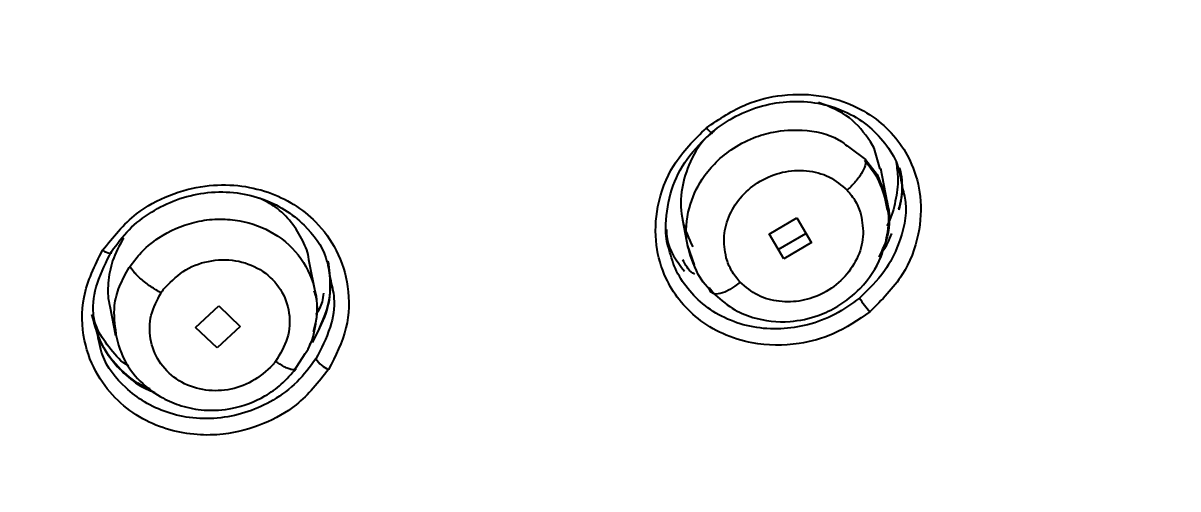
# Model space of a CAD drawing. Header units: millimetres. Extents: x 14183 to 14777, y -4239 to -3399.
# Drawn here: x 14407.769 to 14412.288, y -3741.385 to -3739.561 of the extents above; entities that cross this region are included whole.
import ezdxf

# ---------------------------------------------------------------- set-up
doc = ezdxf.new("R2010")
doc.units = ezdxf.units.MM
doc.header["$LTSCALE"] = 0.1
doc.layers.get('0').update_dxf_attribs({"lineweight": 15})
doc.layers.add('DIM', color=3, linetype='Continuous', lineweight=9)
doc.styles.add('ARIAL', font='arial.ttf')
doc.dimstyles.new('사본 ISO-25', dxfattribs={"dimtxt": 4, "dimasz": 3.5, "dimexe": 0.5, "dimexo": 0.625, "dimgap": 1.5, "dimtad": 1, "dimtih": 1, "dimtoh": 1, "dimdec": 1, "dimlfac": 4, "dimdsep": 46, "dimtxsty": 'ARIAL', "dimcen": 0, "dimclrd": 3, "dimclre": 3, "dimclrt": 3, "dimadec": 1, "dimazin": 0, "dimtfac": 1, "dimtdec": 1, "dimtmove": 0, "dimatfit": 3, "dimfxl": 1.25, "dimtfill": 1, "dimarcsym": 0})

# ---------------------------------------------------------------- blocks, each defined once
blk = doc.blocks.new('*D59')
at = {"layer": 'Defpoints', "color": 0, "transparency": 16777216}
for p in [(14392.1947, -3643.2869), (14495.7345, -4145.3429), (14510.029, -4145.3429)]:
    blk.add_point(p, dxfattribs=at)
at = {"layer": 'DIM', "color": 3, "lineweight": -2, "transparency": 16777216}
for p, q in [((14392.8197, -3643.2869), (14510.529, -3643.2869)), ((14510.029, -3646.7869), (14510.029, -3891.3741)), ((14510.029, -4141.8429), (14510.029, -3899.6183)), ((14496.3595, -4145.3429), (14510.529, -4145.3429))]:
    blk.add_line(p, q, dxfattribs=at)
at = {"layer": 'DIM', "color": 3, "transparency": 16777216}
for points in [[(14509.4457, -3646.7869), (14510.6124, -3646.7869), (14510.029, -3643.2869)], [(14509.4457, -4141.8429), (14510.6124, -4141.8429), (14510.029, -4145.3429)]]:
    blk.add_solid(points, dxfattribs=at)
at = {"layer": 'DIM', "color": 3, "transparency": 16777216, "insert": (14510.029, -3895.4962), "char_height": 4, "attachment_point": 5, "style": 'ARIAL', "bg_fill": 3, "box_fill_scale": 1.1, "bg_fill_color": 256, "bg_fill_true_color": 13158600, "bg_fill_transparency": 0}
blk.add_mtext('(2280)', dxfattribs=at)

msp = doc.modelspace()

# ---------------------------------------------------------------- linework, layer by layer
at = {"linetype": 'Continuous', "lineweight": 25}
for p, q in [((14411.099, -3740.0511), (14411.0855, -3740.0258)), ((14411.0039, -3740.0498), (14411.0656, -3740.0945)), ((14411.1229, -3740.1326), (14411.099, -3740.0511)), ((14411.0656, -3740.0945), (14411.1106, -3740.154)), ((14411.1506, -3740.2594), (14411.1254, -3740.1303)), ((14410.3496, -3740.3315), (14410.3709, -3740.4405)), ((14410.6884, -3740.3869), (14410.7972, -3740.324)), ((14410.7966, -3740.3234), (14410.8542, -3740.4207)), ((14410.7456, -3740.4835), (14410.6881, -3740.3863)), ((14410.7241, -3740.4471), (14410.8326, -3740.3843)), ((14410.3695, -3740.4332), (14410.3954, -3740.5071)), ((14410.8543, -3740.4206), (14410.7456, -3740.4835)), ((14408.1844, -3740.5183), (14408.1881, -3740.5127)), ((14408.9157, -3740.6301), (14408.8878, -3740.4873)), ((14410.4309, -3740.5749), (14410.4108, -3740.5448)), ((14410.4557, -3740.6044), (14410.4309, -3740.5749)), ((14410.4536, -3740.5965), (14410.4735, -3740.6215)), ((14408.1083, -3740.6695), (14408.1305, -3740.7835)), ((14408.4434, -3740.7533), (14408.5347, -3740.6685)), ((14408.5347, -3740.6685), (14408.6193, -3740.7486)), ((14408.6193, -3740.7485), (14408.5287, -3740.8327)), ((14408.5287, -3740.8327), (14408.4441, -3740.7526)), ((14408.9087, -3740.7964), (14408.8895, -3740.8205)), ((14408.8282, -3740.9242), (14408.8736, -3740.854))]:
    msp.add_line(p, q, dxfattribs=at)
at = {"linetype": 'Continuous', "lineweight": 25, "flags": 128}
for points in [[(14410.443, -3739.9709), (14410.4487, -3739.9773), (14410.4539, -3739.9828), (14410.4583, -3739.9871), (14410.4617, -3739.9901), (14410.4641, -3739.9918), (14410.4653, -3739.992), (14410.4654, -3739.9907), (14410.4642, -3739.988)], [(14408.0799, -3740.4506), (14408.0879, -3740.4546), (14408.0954, -3740.4578), (14408.1021, -3740.46), (14408.1076, -3740.4612), (14408.1119, -3740.4613), (14408.1147, -3740.4602), (14408.1159, -3740.4582), (14408.1155, -3740.4551)], [(14410.5748, -3740.5751), (14410.5546, -3740.591), (14410.5343, -3740.6042), (14410.5148, -3740.6141), (14410.4969, -3740.6202), (14410.4815, -3740.6222), (14410.4691, -3740.6202), (14410.4604, -3740.6142), (14410.4557, -3740.6044)], [(14408.9085, -3740.7964), (14408.9039, -3740.7986), (14408.901, -3740.8038), (14408.902, -3740.8113)]]:
    msp.add_lwpolyline(points, dxfattribs=at)
at = {"linetype": 'Continuous', "lineweight": 25}
for centre, radius, start, end in [((14411.3591, -3740.4383), 0.3741, 212.1981, 222.4631), ((14409.0136, -3740.8075), 0.1203, 214.6875, 245.8995)]:
    msp.add_arc(centre, radius, start, end, dxfattribs=at)
for points, knots in [([(14406.3316, -3732.8562), (14406.7827, -3732.8717), (14407.6929, -3732.9031), (14409.1392, -3733.1788), (14410.6483, -3733.6804), (14412.1289, -3734.4633), (14413.4466, -3735.4752), (14414.54, -3736.6692), (14415.398, -3738.034), (14415.9808, -3739.5056), (14416.2824, -3741.0691), (14416.2888, -3742.6524), (14415.9999, -3744.2383), (14415.4293, -3745.7548), (14414.5827, -3747.1848), (14413.4993, -3748.4633), (14412.1902, -3749.5751), (14410.716, -3750.4717), (14409.0925, -3751.1382), (14407.3544, -3751.5779), (14406.1498, -3751.6347), (14405.5357, -3751.6636)], [0, 0, 0, 0, 0.041773, 0.084286, 0.13721, 0.19167, 0.244595, 0.299054, 0.351979, 0.406439, 0.459364, 0.513823, 0.566748, 0.621208, 0.674132, 0.728592, 0.781517, 0.835976, 0.888901, 0.94336, 1, 1, 1, 1]), ([(14415.0933, -3741.0214), (14415.0926, -3741.0166), (14415.0865, -3740.9768), (14415.0648, -3740.8431), (14415.0325, -3740.6716), (14414.9923, -3740.4868), (14414.9577, -3740.3406), (14414.9153, -3740.1775), (14414.8641, -3739.9978), (14414.8027, -3739.8018), (14414.7371, -3739.6116), (14414.6476, -3739.3728), (14414.5084, -3739.0386), (14414.2944, -3738.6007), (14414.044, -3738.169), (14413.7863, -3737.781), (14413.5199, -3737.4229), (14413.233, -3737.081), (14412.9322, -3736.7602), (14412.6249, -3736.4642), (14412.2846, -3736.1696), (14411.9217, -3735.8886), (14411.5485, -3735.6303), (14411.1754, -3735.3992), (14410.7251, -3735.1495), (14410.2333, -3734.915), (14409.7448, -3734.7202), (14409.275, -3734.5593), (14408.8222, -3734.4266), (14408.4785, -3734.3533), (14408.3315, -3734.3219)], [0, 0, 0, 0, 0.001503, 0.012329, 0.041497, 0.054963, 0.070301, 0.087509, 0.106589, 0.127541, 0.150364, 0.168126, 0.205515, 0.260848, 0.316464, 0.35682, 0.401597, 0.450794, 0.490525, 0.532749, 0.577464, 0.623427, 0.667559, 0.710077, 0.75098, 0.816516, 0.866567, 0.901127, 0.957715, 1, 1, 1, 1]), ([(14410.443, -3739.9709), (14410.4941, -3739.9364), (14410.5851, -3739.8748), (14410.7472, -3739.8364), (14410.8918, -3739.8398), (14411.0199, -3739.88), (14411.1185, -3739.9404), (14411.1959, -3740.0192), (14411.2538, -3740.1187), (14411.2868, -3740.2436), (14411.2787, -3740.3937), (14411.2172, -3740.5571), (14411.1292, -3740.6449), (14411.0831, -3740.6909)], [0, 0, 0, 0, 0.1109859, 0.1978846, 0.2987776, 0.3763326, 0.4512201, 0.5221221, 0.5929905, 0.6785686, 0.7749381, 0.882072, 1, 1, 1, 1]), ([(14410.4642, -3739.988), (14410.4946, -3739.9659), (14410.5554, -3739.9217), (14410.6611, -3739.8818), (14410.7707, -3739.8639), (14410.8808, -3739.8709), (14410.9841, -3739.9027), (14411.0739, -3739.9568), (14411.1429, -3740.0285), (14411.194, -3740.1082), (14411.2031, -3740.1687), (14411.2074, -3740.1969)], [0, 0, 0, 0, 0.114815, 0.229638, 0.342371, 0.457161, 0.574298, 0.688067, 0.798559, 0.905875, 1, 1, 1, 1]), ([(14411.0855, -3740.0258), (14411.0603, -3739.9916), (14411.0088, -3739.9214), (14410.9251, -3739.8884), (14410.8822, -3739.8715)], [0, 0, 0, 0, 0.488629, 1, 1, 1, 1]), ([(14411.0831, -3740.6909), (14411.0364, -3740.7229), (14410.9514, -3740.7814), (14410.7902, -3740.825), (14410.6395, -3740.8238), (14410.5063, -3740.7818), (14410.4092, -3740.7226), (14410.3343, -3740.6471), (14410.2756, -3740.5508), (14410.2397, -3740.427), (14410.2457, -3740.2737), (14410.3069, -3740.1068), (14410.3963, -3740.0176), (14410.443, -3739.9709)], [0, 0, 0, 0, 0.102023, 0.186083, 0.299703, 0.37664, 0.449874, 0.519398, 0.585207, 0.673032, 0.771459, 0.880443, 1, 1, 1, 1]), ([(14410.4108, -3740.5448), (14410.393, -3740.5049), (14410.3565, -3740.4232), (14410.3673, -3740.2891), (14410.414, -3740.1842), (14410.4742, -3740.109), (14410.5412, -3740.0523), (14410.6207, -3740.0099), (14410.7156, -3739.982), (14410.8303, -3739.976), (14410.9384, -3739.9975), (14410.9896, -3740.0384), (14411.0039, -3740.0498)], [0, 0, 0, 0, 0.130555, 0.267466, 0.385667, 0.457277, 0.537092, 0.627698, 0.70295, 0.807013, 0.946254, 1, 1, 1, 1]), ([(14410.2941, -3740.4386), (14410.294, -3740.4384), (14410.2845, -3740.4099), (14410.2822, -3740.3328), (14410.3002, -3740.2141), (14410.3623, -3740.087), (14410.4297, -3740.0216), (14410.4642, -3739.988)], [0, 0, 0, 0, 0.001133, 0.1875514, 0.463666, 0.7250035, 1, 1, 1, 1]), ([(14410.473, -3739.9822), (14410.4624, -3739.9909), (14410.4183, -3740.0272), (14410.3716, -3740.1115), (14410.3399, -3740.2242), (14410.3429, -3740.3375), (14410.3743, -3740.4044), (14410.3898, -3740.4374)], [0, 0, 0, 0, 0.077905, 0.325197, 0.541658, 0.77462, 1, 1, 1, 1]), ([(14411.0656, -3740.0945), (14411.0659, -3740.1021), (14411.0664, -3740.1176), (14411.0506, -3740.1505), (14411.0254, -3740.185), (14411.0039, -3740.2053), (14410.9936, -3740.215)], [0, 0, 0, 0, 0.250126, 0.511566, 0.766636, 1, 1, 1, 1]), ([(14411.1521, -3740.2929), (14411.1454, -3740.2587), (14411.1312, -3740.1867), (14411.0855, -3740.1293), (14411.0615, -3740.0991)], [0, 0, 0, 0, 0.474617, 1, 1, 1, 1]), ([(14411.1854, -3740.1072), (14411.1884, -3740.1278), (14411.1956, -3740.1775), (14411.1838, -3740.258), (14411.1678, -3740.3209), (14411.1506, -3740.3509), (14411.1487, -3740.3541)], [0, 0, 0, 0, 0.250931, 0.60399, 0.958195, 1, 1, 1, 1]), ([(14410.5205, -3740.4796), (14410.5157, -3740.4511), (14410.5063, -3740.395), (14410.5307, -3740.3094), (14410.5796, -3740.2344), (14410.6518, -3740.1756), (14410.7406, -3740.14), (14410.8354, -3740.1343), (14410.9262, -3740.1578), (14410.9711, -3740.1959), (14410.9936, -3740.215)], [0, 0, 0, 0, 0.125392, 0.247118, 0.36741, 0.489931, 0.617011, 0.745334, 0.872976, 1, 1, 1, 1]), ([(14411.1106, -3740.154), (14411.128, -3740.1938), (14411.1637, -3740.2752), (14411.1594, -3740.3926), (14411.1277, -3740.4555), (14411.1176, -3740.4756)], [0, 0, 0, 0, 0.3931302, 0.8055127, 1, 1, 1, 1]), ([(14411.2014, -3740.1374), (14411.2064, -3740.1719), (14411.2137, -3740.2224), (14411.1992, -3740.2733), (14411.1946, -3740.2895)], [0, 0, 0, 0, 0.682899, 1, 1, 1, 1]), ([(14411.1976, -3740.2921), (14411.2011, -3740.2763), (14411.2112, -3740.23), (14411.2111, -3740.1732), (14411.2012, -3740.1356), (14411.1989, -3740.1271)], [0, 0, 0, 0, 0.286411, 0.838809, 1, 1, 1, 1]), ([(14408.0799, -3740.4506), (14408.1208, -3740.3994), (14408.1924, -3740.3101), (14408.3393, -3740.2306), (14408.4763, -3740.1942), (14408.6089, -3740.1925), (14408.7272, -3740.2186), (14408.8309, -3740.2678), (14408.9251, -3740.3431), (14409.0035, -3740.4512), (14409.0479, -3740.5946), (14409.0442, -3740.7603), (14408.9916, -3740.8639), (14408.9645, -3740.9174)], [0, 0, 0, 0, 0.120567, 0.210582, 0.298105, 0.376516, 0.451908, 0.52278, 0.593633, 0.684292, 0.782235, 0.887457, 1, 1, 1, 1]), ([(14411.2074, -3740.1969), (14411.2133, -3740.2188), (14411.2334, -3740.2931), (14411.205, -3740.4125), (14411.1414, -3740.5419), (14411.0775, -3740.6038), (14411.0425, -3740.6376)], [0, 0, 0, 0, 0.142629, 0.485113, 0.718006, 1, 1, 1, 1]), ([(14408.1155, -3740.4551), (14408.1371, -3740.4257), (14408.1803, -3740.3669), (14408.2688, -3740.2984), (14408.3691, -3740.2489), (14408.4794, -3740.222), (14408.5925, -3740.22), (14408.6998, -3740.2432), (14408.7941, -3740.2878), (14408.8857, -3740.3624), (14408.9556, -3740.4549), (14408.9666, -3740.5336), (14408.9704, -3740.5611)], [0, 0, 0, 0, 0.097836, 0.195689, 0.29202, 0.390064, 0.491683, 0.58981, 0.684475, 0.775711, 0.921454, 1, 1, 1, 1]), ([(14408.8879, -3740.4905), (14408.8878, -3740.489), (14408.8857, -3740.4621), (14408.864, -3740.4098), (14408.8214, -3740.3391), (14408.7628, -3740.2812), (14408.7151, -3740.257), (14408.694, -3740.2462)], [0, 0, 0, 0, 0.013596, 0.251202, 0.51753, 0.786314, 1, 1, 1, 1]), ([(14410.9936, -3740.215), (14411.0055, -3740.2292), (14411.0295, -3740.2578), (14411.0417, -3740.293), (14411.0479, -3740.3105)], [0, 0, 0, 0, 0.499962, 1, 1, 1, 1]), ([(14410.4686, -3740.6164), (14410.4927, -3740.6383), (14410.5381, -3740.6796), (14410.6406, -3740.7236), (14410.7585, -3740.7369), (14410.873, -3740.7121), (14410.9668, -3740.6676), (14411.0585, -3740.5947), (14411.1253, -3740.4944), (14411.1528, -3740.3877), (14411.1607, -3740.3241), (14411.1522, -3740.2933), (14411.1521, -3740.2929)], [0, 0, 0, 0, 0.103561, 0.195046, 0.344774, 0.4581, 0.542694, 0.654026, 0.805946, 0.897244, 0.998602, 1, 1, 1, 1]), ([(14408.1881, -3740.5127), (14408.1999, -3740.497), (14408.2313, -3740.4549), (14408.3108, -3740.3882), (14408.4151, -3740.3419), (14408.5187, -3740.3265), (14408.6219, -3740.3307), (14408.7419, -3740.3695), (14408.8548, -3740.4635), (14408.916, -3740.5903), (14408.9246, -3740.6991), (14408.9082, -3740.756), (14408.9041, -3740.7702)], [0, 0, 0, 0, 0.054212, 0.144892, 0.277704, 0.352329, 0.423528, 0.555088, 0.692041, 0.831473, 0.958083, 1, 1, 1, 1]), ([(14411.0479, -3740.3105), (14411.0526, -3740.3394), (14411.0623, -3740.3973), (14411.0355, -3740.4866), (14410.9815, -3740.564), (14410.9051, -3740.6209), (14410.8172, -3740.6517), (14410.7272, -3740.6546), (14410.6406, -3740.6311), (14410.5969, -3740.594), (14410.5748, -3740.5751)], [0, 0, 0, 0, 0.12707, 0.254778, 0.383158, 0.509833, 0.632002, 0.752274, 0.874295, 1, 1, 1, 1]), ([(14410.2865, -3740.3696), (14410.2869, -3740.3819), (14410.2892, -3740.4433), (14410.3268, -3740.4928), (14410.3569, -3740.5324)], [0, 0, 0, 0, 0.199402, 1, 1, 1, 1]), ([(14411.1176, -3740.4756), (14411.1304, -3740.4582), (14411.1515, -3740.4297), (14411.1635, -3740.3973), (14411.1682, -3740.3847)], [0, 0, 0, 0, 0.610728, 1, 1, 1, 1]), ([(14408.1618, -3740.4027), (14408.146, -3740.4319), (14408.1155, -3740.488), (14408.1008, -3740.5763), (14408.0999, -3740.637), (14408.1082, -3740.6659), (14408.1092, -3740.6693)], [0, 0, 0, 0, 0.347672, 0.668022, 0.96106, 1, 1, 1, 1]), ([(14408.9645, -3740.9174), (14408.9254, -3740.9667), (14408.8562, -3741.054), (14408.7076, -3741.1374), (14408.5725, -3741.1729), (14408.4473, -3741.1753), (14408.3396, -3741.1564), (14408.2329, -3741.1125), (14408.1353, -3741.041), (14408.0529, -3740.9379), (14408.0001, -3740.7994), (14407.9944, -3740.6242), (14408.0503, -3740.5108), (14408.0799, -3740.4506)], [0, 0, 0, 0, 0.11584, 0.205315, 0.304434, 0.36694, 0.434401, 0.506817, 0.584173, 0.666508, 0.763297, 0.874468, 1, 1, 1, 1]), ([(14408.0601, -3740.7701), (14408.0534, -3740.7466), (14408.0361, -3740.6849), (14408.055, -3740.573), (14408.0947, -3740.4957), (14408.1155, -3740.4551)], [0, 0, 0, 0, 0.225967, 0.593929, 1, 1, 1, 1]), ([(14411.0425, -3740.6376), (14411.0113, -3740.6602), (14410.9489, -3740.7054), (14410.842, -3740.7448), (14410.7328, -3740.7618), (14410.6252, -3740.7545), (14410.5244, -3740.7236), (14410.437, -3740.6716), (14410.3682, -3740.6034), (14410.3185, -3740.5249), (14410.302, -3740.4667), (14410.2941, -3740.4386)], [0, 0, 0, 0, 0.118634, 0.237278, 0.348331, 0.462578, 0.57732, 0.688722, 0.79687, 0.901856, 1, 1, 1, 1]), ([(14408.1338, -3740.7771), (14408.1287, -3740.7404), (14408.1201, -3740.6787), (14408.1442, -3740.5898), (14408.1707, -3740.5426), (14408.1844, -3740.5183)], [0, 0, 0, 0, 0.414186, 0.698566, 1, 1, 1, 1]), ([(14408.309, -3740.6173), (14408.2957, -3740.6094), (14408.2752, -3740.5973), (14408.2489, -3740.5781), (14408.2299, -3740.5628), (14408.2137, -3740.5477), (14408.1968, -3740.5296), (14408.1915, -3740.5194), (14408.1881, -3740.5127)], [0, 0, 0, 0, 0.2370437, 0.365343, 0.4968556, 0.628829, 0.7584533, 1, 1, 1, 1]), ([(14408.3259, -3740.5946), (14408.3512, -3740.5699), (14408.402, -3740.5203), (14408.507, -3740.4852), (14408.6146, -3740.4871), (14408.7113, -3740.5277), (14408.7822, -3740.6004), (14408.8163, -3740.6942), (14408.8112, -3740.797), (14408.7748, -3740.8565), (14408.7566, -3740.8862)], [0, 0, 0, 0, 0.124865, 0.250196, 0.375239, 0.500017, 0.624702, 0.749522, 0.874626, 1, 1, 1, 1]), ([(14408.902, -3740.8113), (14408.9218, -3740.7736), (14408.9585, -3740.7036), (14408.978, -3740.5928), (14408.9681, -3740.5257), (14408.9633, -3740.4932)], [0, 0, 0, 0, 0.374856, 0.697464, 1, 1, 1, 1]), ([(14408.9654, -3740.515), (14408.9691, -3740.5586), (14408.9772, -3740.6543), (14408.9326, -3740.7464), (14408.9083, -3740.7965)], [0, 0, 0, 0, 0.456174, 1, 1, 1, 1]), ([(14410.3979, -3740.5441), (14410.3952, -3740.5427), (14410.3727, -3740.5304), (14410.3609, -3740.5074), (14410.3506, -3740.4872)], [0, 0, 0, 0, 0.121692, 1, 1, 1, 1]), ([(14410.5748, -3740.5751), (14410.5628, -3740.5609), (14410.5388, -3740.5323), (14410.5266, -3740.4972), (14410.5205, -3740.4796)], [0, 0, 0, 0, 0.499962, 1, 1, 1, 1]), ([(14408.9704, -3740.5611), (14408.9771, -3740.5865), (14408.9934, -3740.6484), (14408.9745, -3740.7598), (14408.9356, -3740.8354), (14408.9147, -3740.876)], [0, 0, 0, 0, 0.243409, 0.593094, 1, 1, 1, 1]), ([(14408.309, -3740.6173), (14408.3116, -3740.6134), (14408.3169, -3740.6057), (14408.3229, -3740.5983), (14408.3259, -3740.5946)], [0, 0, 0, 0, 0.4977866, 1, 1, 1, 1]), ([(14408.8736, -3740.854), (14408.8773, -3740.8485), (14408.9006, -3740.814), (14408.9166, -3740.7379), (14408.9243, -3740.6589), (14408.9114, -3740.6179), (14408.9088, -3740.6096)], [0, 0, 0, 0, 0.076611, 0.484829, 0.896494, 1, 1, 1, 1]), ([(14408.7373, -3740.9086), (14408.7107, -3740.9312), (14408.6588, -3740.9752), (14408.5582, -3741.0033), (14408.4573, -3740.9988), (14408.3649, -3740.9591), (14408.296, -3740.8886), (14408.2624, -3740.7993), (14408.2638, -3740.7031), (14408.2938, -3740.646), (14408.309, -3740.6173)], [0, 0, 0, 0, 0.1285805, 0.2510438, 0.3734408, 0.5001143, 0.6290618, 0.7548211, 0.876746, 1, 1, 1, 1]), ([(14408.945, -3740.6177), (14408.9436, -3740.6294), (14408.9399, -3740.6594), (14408.9245, -3740.6867), (14408.915, -3740.7033)], [0, 0, 0, 0, 0.389729, 1, 1, 1, 1]), ([(14408.2667, -3740.9934), (14408.263, -3740.9921), (14408.2231, -3740.9782), (14408.1571, -3740.926), (14408.0744, -3740.8322), (14408.051, -3740.7478), (14408.0384, -3740.7024)], [0, 0, 0, 0, 0.027817, 0.299398, 0.623496, 1, 1, 1, 1]), ([(14408.0415, -3740.7098), (14408.0475, -3740.7362), (14408.0606, -3740.7935), (14408.1062, -3740.8719), (14408.1706, -3740.9412), (14408.2317, -3740.9871), (14408.2739, -3741.0025), (14408.2853, -3741.0067)], [0, 0, 0, 0, 0.2028965, 0.4421252, 0.674452, 0.9118282, 1, 1, 1, 1]), ([(14408.1836, -3740.9037), (14408.1828, -3740.9033), (14408.1532, -3740.8892), (14408.1125, -3740.8383), (14408.0655, -3740.7781), (14408.0516, -3740.735), (14408.0472, -3740.7213)], [0, 0, 0, 0, 0.011296, 0.411884, 0.812999, 1, 1, 1, 1]), ([(14408.9147, -3740.876), (14408.8917, -3740.9071), (14408.8456, -3740.9694), (14408.7526, -3741.0383), (14408.6504, -3741.0859), (14408.543, -3741.1099), (14408.4344, -3741.1105), (14408.3328, -3741.0885), (14408.2433, -3741.0474), (14408.1516, -3740.9767), (14408.0775, -3740.8837), (14408.0648, -3740.8008), (14408.0601, -3740.7701)], [0, 0, 0, 0, 0.103708, 0.207438, 0.301117, 0.398287, 0.494706, 0.587669, 0.6772, 0.76333, 0.912161, 1, 1, 1, 1]), ([(14408.1265, -3740.7592), (14408.1369, -3740.8017), (14408.1564, -3740.882), (14408.23, -3740.9721), (14408.3093, -3741.0286), (14408.3909, -3741.063), (14408.4835, -3741.0805), (14408.5975, -3741.0732), (14408.7012, -3741.0336), (14408.784, -3740.9759), (14408.8193, -3740.9344), (14408.8378, -3740.9126)], [0, 0, 0, 0, 0.14121, 0.266296, 0.371287, 0.45804, 0.557177, 0.677255, 0.822006, 0.906806, 1, 1, 1, 1]), ([(14408.7566, -3740.8862), (14408.7536, -3740.8901), (14408.7474, -3740.8978), (14408.7407, -3740.905), (14408.7373, -3740.9086)], [0, 0, 0, 0, 0.4998647, 1, 1, 1, 1]), ([(14408.8325, -3740.9182), (14408.8318, -3740.9184), (14408.8292, -3740.9195), (14408.8206, -3740.9182), (14408.8073, -3740.9139), (14408.7868, -3740.9047), (14408.7685, -3740.8935), (14408.7566, -3740.8862)], [0, 0, 0, 0, 0.065107, 0.261614, 0.457093, 0.647645, 1, 1, 1, 1])]:
    msp.add_open_spline(points, degree=3, knots=knots, dxfattribs=at)

# ---------------------------------------------------------------- next in the draw order: dimensions: what is measured, and where the dimension line sits
at = {"layer": 'DIM'}
dim = msp.add_linear_dim(base=(14510.029, -4145.3429), p1=(14392.1947, -3643.2869), p2=(14495.7345, -4145.3429), angle=90, text='(2280)', dimstyle='사본 ISO-25', override={"dimtad": 0}, dxfattribs=at)
dim.commit()
dim.dimension.update_dxf_attribs({"geometry": '*D59', "text_midpoint": (14510.029, -3895.4962), "dimtype": 160})

doc.saveas('drawing.dxf')
